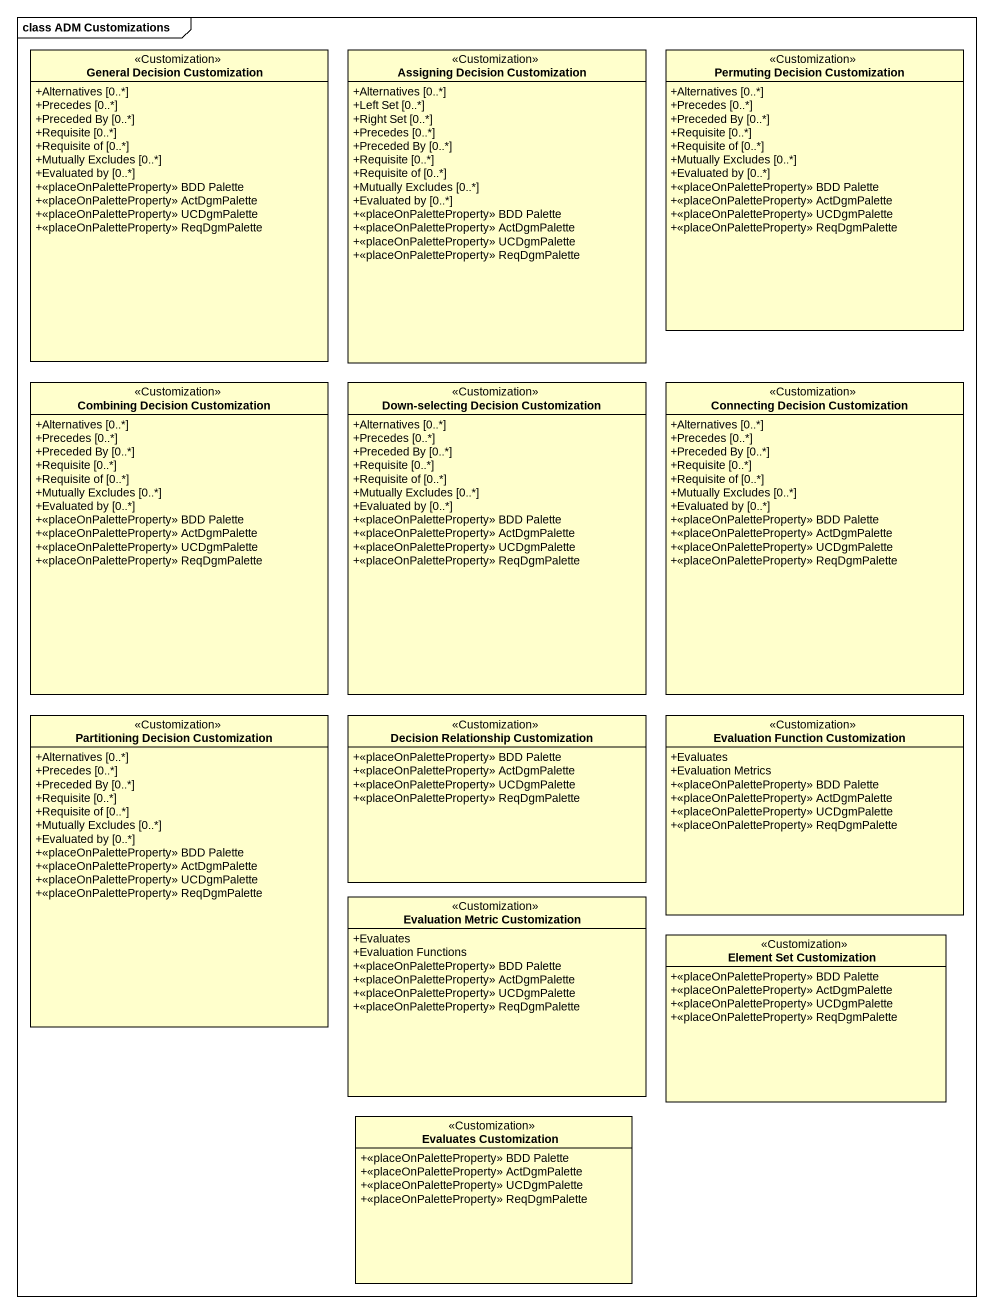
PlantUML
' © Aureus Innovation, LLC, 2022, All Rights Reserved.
@startuml
mainframe class ADM Customizations
hide circle
hide empty members
skinparam classAttributeIconSize 0
class "General Decision Customization" as General_Decision <<Customization>> {
  +Alternatives [0..*]
  +Precedes [0..*]
  +Preceded By [0..*]
  +Requisite [0..*]
  +Requisite of [0..*]
  +Mutually Excludes [0..*]
  +Evaluated by [0..*]
  +<<placeOnPaletteProperty>> BDD Palette
  +<<placeOnPaletteProperty>> ActDgmPalette
  +<<placeOnPaletteProperty>> UCDgmPalette
  +<<placeOnPaletteProperty>> ReqDgmPalette
}
class "Assigning Decision Customization" as Assigning_Decision <<Customization>> {
  +Alternatives [0..*]
  +Left Set [0..*]
  +Right Set [0..*]
  +Precedes [0..*]
  +Preceded By [0..*]
  +Requisite [0..*]
  +Requisite of [0..*]
  +Mutually Excludes [0..*]
  +Evaluated by [0..*]
  +<<placeOnPaletteProperty>> BDD Palette
  +<<placeOnPaletteProperty>> ActDgmPalette
  +<<placeOnPaletteProperty>> UCDgmPalette
  +<<placeOnPaletteProperty>> ReqDgmPalette
}
class "Permuting Decision Customization" as Permuting_Decision <<Customization>> {
  +Alternatives [0..*]
  +Precedes [0..*]
  +Preceded By [0..*]
  +Requisite [0..*]
  +Requisite of [0..*]
  +Mutually Excludes [0..*]
  +Evaluated by [0..*]
  +<<placeOnPaletteProperty>> BDD Palette
  +<<placeOnPaletteProperty>> ActDgmPalette
  +<<placeOnPaletteProperty>> UCDgmPalette
  +<<placeOnPaletteProperty>> ReqDgmPalette
}
class "Combining Decision Customization" as Combining_Decision <<Customization>> {
  +Alternatives [0..*]
  +Precedes [0..*]
  +Preceded By [0..*]
  +Requisite [0..*]
  +Requisite of [0..*]
  +Mutually Excludes [0..*]
  +Evaluated by [0..*]
  +<<placeOnPaletteProperty>> BDD Palette
  +<<placeOnPaletteProperty>> ActDgmPalette
  +<<placeOnPaletteProperty>> UCDgmPalette
  +<<placeOnPaletteProperty>> ReqDgmPalette
}
class "Down-selecting Decision Customization" as Down_selecting_Decision <<Customization>> {
  +Alternatives [0..*]
  +Precedes [0..*]
  +Preceded By [0..*]
  +Requisite [0..*]
  +Requisite of [0..*]
  +Mutually Excludes [0..*]
  +Evaluated by [0..*]
  +<<placeOnPaletteProperty>> BDD Palette
  +<<placeOnPaletteProperty>> ActDgmPalette
  +<<placeOnPaletteProperty>> UCDgmPalette
  +<<placeOnPaletteProperty>> ReqDgmPalette
}
class "Connecting Decision Customization" as Connecting_Decision <<Customization>> {
  +Alternatives [0..*]
  +Precedes [0..*]
  +Preceded By [0..*]
  +Requisite [0..*]
  +Requisite of [0..*]
  +Mutually Excludes [0..*]
  +Evaluated by [0..*]
  +<<placeOnPaletteProperty>> BDD Palette
  +<<placeOnPaletteProperty>> ActDgmPalette
  +<<placeOnPaletteProperty>> UCDgmPalette
  +<<placeOnPaletteProperty>> ReqDgmPalette
}
class "Partitioning Decision Customization" as Partitioning_Decision <<Customization>> {
  +Alternatives [0..*]
  +Precedes [0..*]
  +Preceded By [0..*]
  +Requisite [0..*]
  +Requisite of [0..*]
  +Mutually Excludes [0..*]
  +Evaluated by [0..*]
  +<<placeOnPaletteProperty>> BDD Palette
  +<<placeOnPaletteProperty>> ActDgmPalette
  +<<placeOnPaletteProperty>> UCDgmPalette
  +<<placeOnPaletteProperty>> ReqDgmPalette
}
class "Decision Relationship Customization" as Decision_Relationship <<Customization>> {
  +<<placeOnPaletteProperty>> BDD Palette
  +<<placeOnPaletteProperty>> ActDgmPalette
  +<<placeOnPaletteProperty>> UCDgmPalette
  +<<placeOnPaletteProperty>> ReqDgmPalette
}
class "Evaluation Function Customization" as Evaluation_Function <<Customization>> {
  +Evaluates
  +Evaluation Metrics
  +<<placeOnPaletteProperty>> BDD Palette
  +<<placeOnPaletteProperty>> ActDgmPalette
  +<<placeOnPaletteProperty>> UCDgmPalette
  +<<placeOnPaletteProperty>> ReqDgmPalette
}
class "Evaluation Metric Customization" as Evaluation_Metric <<Customization>> {
  +Evaluates
  +Evaluation Functions
  +<<placeOnPaletteProperty>> BDD Palette
  +<<placeOnPaletteProperty>> ActDgmPalette
  +<<placeOnPaletteProperty>> UCDgmPalette
  +<<placeOnPaletteProperty>> ReqDgmPalette
}
class "Element Set Customization" as Element_Set_Customization <<Customization>> {
  +<<placeOnPaletteProperty>> BDD Palette
  +<<placeOnPaletteProperty>> ActDgmPalette
  +<<placeOnPaletteProperty>> UCDgmPalette
  +<<placeOnPaletteProperty>> ReqDgmPalette
}
class "Evaluates Customization" as Evaluates_Customization <<Customization>> {
  +<<placeOnPaletteProperty>> BDD Palette
  +<<placeOnPaletteProperty>> ActDgmPalette
  +<<placeOnPaletteProperty>> UCDgmPalette
  +<<placeOnPaletteProperty>> ReqDgmPalette
}
@enduml
